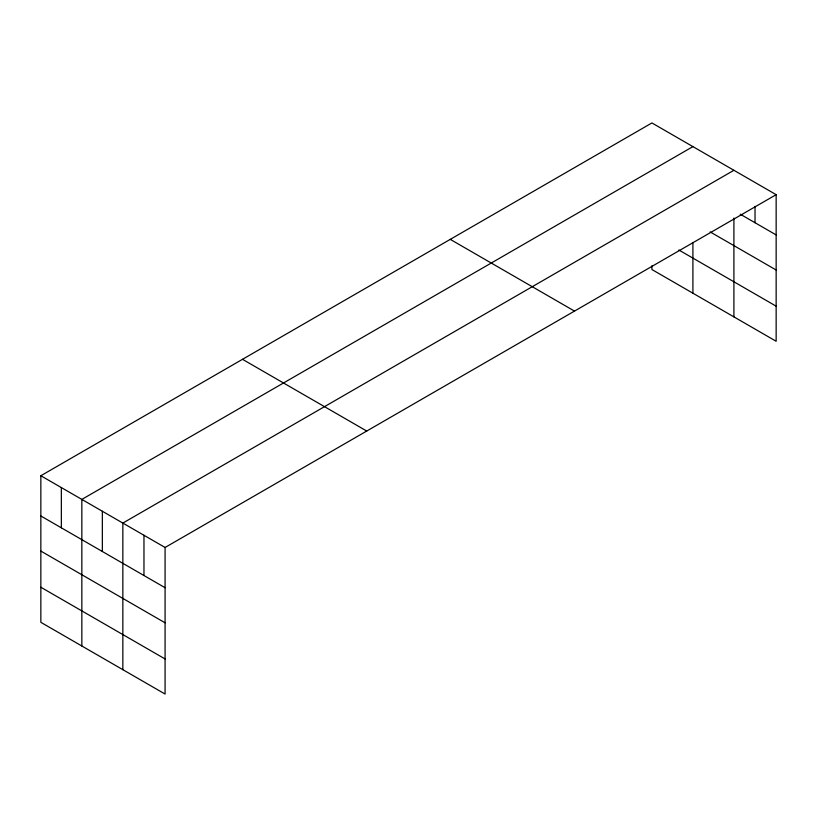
<?xml version="1.0" encoding="UTF-8"?>
<svg xmlns="http://www.w3.org/2000/svg" width="817" height="817" viewBox="0 0 817 817"><rect width="100%" height="100%" fill="white"/><g stroke="black" fill="none" stroke-linecap="round" stroke-linejoin="round"><path stroke-width="1.23" d="M40.85 475.739L165.085 547.472L165.085 694.052L40.85 622.329L40.85 475.739L651.915 122.948L776.15 194.671L776.15 341.261L651.915 269.528L651.915 265.77M692.908 146.621L81.843 499.412L81.843 646.002M733.911 170.283L122.846 523.084L122.846 669.664M165.085 547.472L776.15 194.671M740.243 214.187L776.15 234.918M710.177 231.926L776.15 270.008M678.886 250.012L776.15 306.171M450.259 239.371L574.494 311.093M242.506 359.317L366.741 431.049M40.85 515.987L165.085 587.719M40.85 551.077L165.085 622.809M40.85 587.239L165.085 658.962M755.031 206.374L755.031 222.724M733.911 218.047L733.911 316.873M692.908 242.445L692.908 293.201M143.966 535.278L143.966 575.525M102.35 511.248L102.35 551.495M61.346 487.575L61.346 527.823"/></g></svg>
